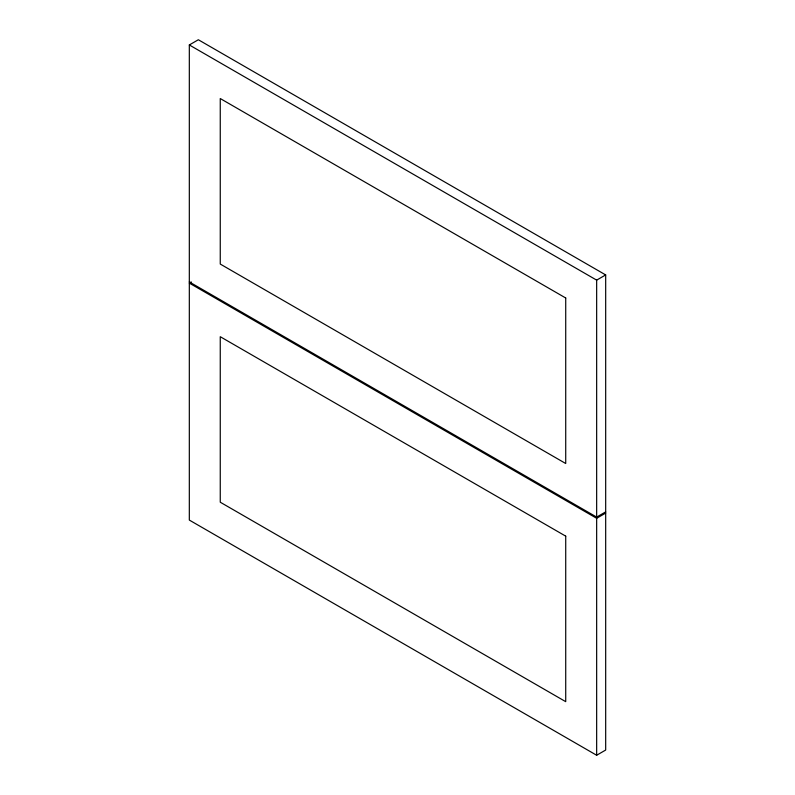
<?xml version="1.0" encoding="UTF-8"?>
<svg xmlns="http://www.w3.org/2000/svg" width="795" height="795" viewBox="0 0 795 795"><rect width="100%" height="100%" fill="white"/><g stroke="black" fill="none" stroke-linecap="round" stroke-linejoin="round"><path stroke-width="1.19" d="M189.319 44.957L198.343 39.75L605.681 274.921L605.681 750.043L596.657 755.25L189.319 520.079L189.319 44.957L596.657 280.128L605.681 274.921M191.327 281.957L189.319 283.109L596.657 518.29L605.681 513.073M605.681 511.891L596.657 517.098L189.319 281.927M596.657 280.128L596.657 755.25M565.722 297.996L220.255 98.54L220.255 264.059L565.722 463.515L565.722 297.996M565.722 536.148L220.255 336.702L220.255 502.211L565.722 701.667L565.722 536.148"/></g></svg>
